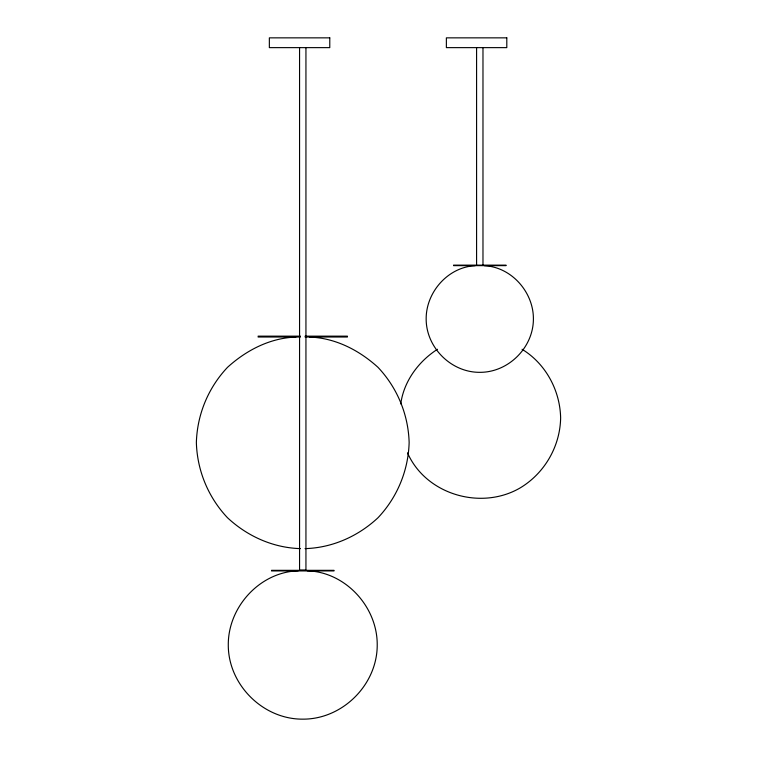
<?xml version="1.0" encoding="UTF-8"?>
<svg xmlns="http://www.w3.org/2000/svg" width="757" height="757" viewBox="0 0 757 757"><rect width="100%" height="100%" fill="white"/><g stroke="black" fill="none" stroke-linecap="round" stroke-linejoin="round"><path stroke-width="1.14" d="M400.765 403.916C403.765 381.358 418.526 361.382 437.489 349.27M475.15 265.698C448.144 267.032 426.125 291.984 426.163 318.706C425.983 347.406 451.087 372.51 479.777 372.33C508.477 372.51 533.581 347.406 533.401 318.706C533.439 291.984 511.41 267.032 484.404 265.698M295.873 337.064C270.069 337.953 246.366 350.207 227.526 367.315C208.251 387.735 197.18 414.476 196.366 442.542C197.18 470.608 208.251 497.349 227.526 517.769C247.416 536.316 273.135 547.831 300.463 548.626M305.043 548.626C332.37 547.831 358.089 536.316 377.98 517.769C397.255 497.349 408.326 470.608 409.14 442.542C408.326 414.476 397.255 387.735 377.98 367.315C359.14 350.207 335.436 337.953 309.632 337.064M298.22 570.806C259.992 571.97 228.169 606.783 228.283 644.68C228.037 684.536 262.897 719.396 302.753 719.15C342.609 719.396 377.469 684.536 377.223 644.68C377.336 606.783 345.523 571.97 307.285 570.806M453.509 265.139L506.054 265.139M453.509 265.641L506.054 265.641M258.071 336.155L300.444 336.155M305.062 336.155L347.435 336.155M258.071 337.007L300.444 337.007M305.062 337.007L347.435 337.007M271.479 570.333L334.026 570.333M271.479 570.929L334.026 570.929M522.065 349.27C545.712 363.72 560.038 390.328 560.634 417.864C560.152 446.327 544.624 473.239 520.21 487.887C481.206 510.71 425.888 494.662 407.512 452.875M482.975 47.634L482.975 265.215M476.588 47.634L476.588 265.215M305.942 47.634L305.942 570.21L299.564 570.21L299.564 47.634M329.778 37.85L269.35 37.85L269.35 47.634L329.778 47.634L329.778 37.85M506.802 37.85L446.375 37.85L446.375 47.634L506.802 47.634L506.802 37.85"/></g></svg>
